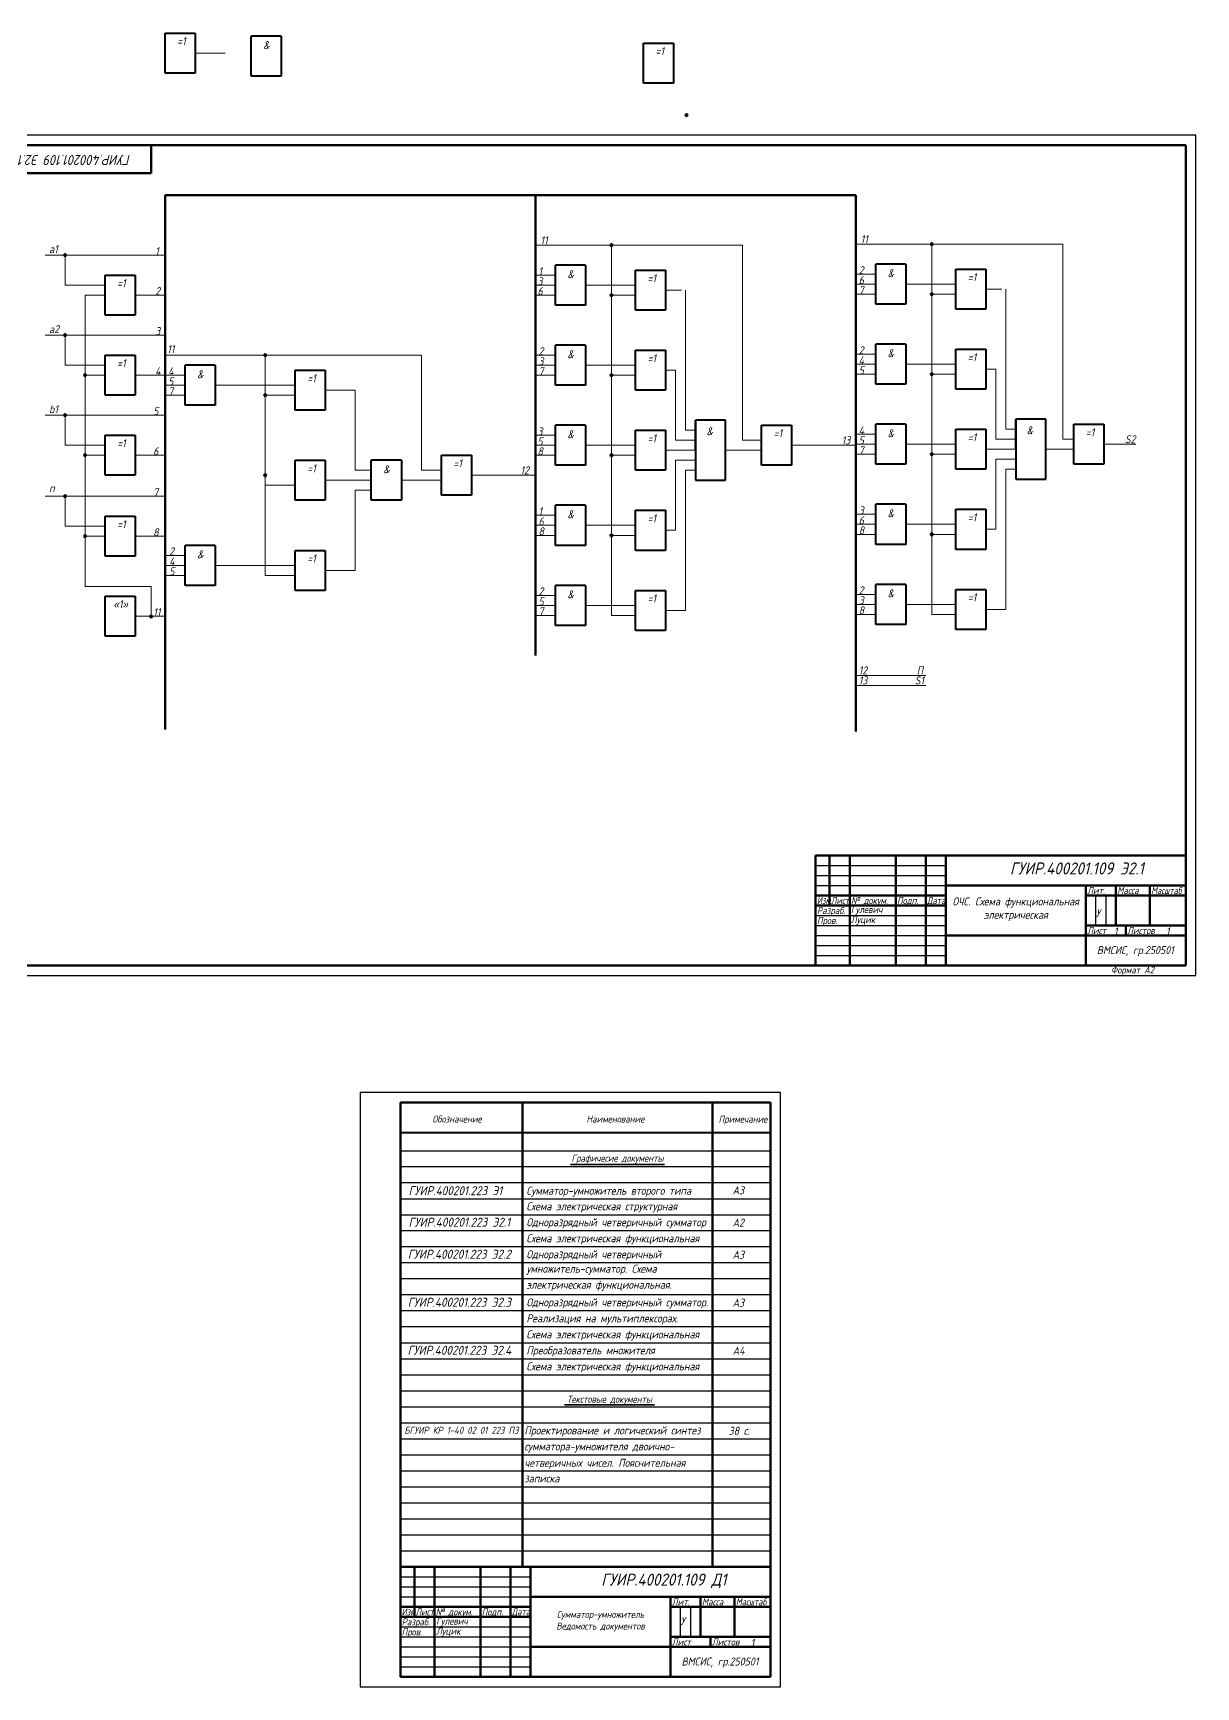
# Model space of a CAD drawing. Header units: millimetres. Extents: x 933 to 3512, y -240 to 1691.
# Drawn here: x 2931 to 3512, y -240 to 586 of the extents above; entities that cross this region are included whole.
import ezdxf

# ---------------------------------------------------------------- set-up
doc = ezdxf.new("R2010")
doc.units = ezdxf.units.MM
doc.header["$LTSCALE"] = 0.5
doc.layers.get('0').update_dxf_attribs({"lineweight": 60})
doc.layers.get('Defpoints').update_dxf_attribs({"color": 5})
doc.layers.add('4-текст', color=7, linetype='Continuous', true_color=0x00ad00)
doc.layers.add('провода', color=122, linetype='Continuous', lineweight=15)
doc.layers.add('фигуры', color=7, linetype='Continuous', lineweight=40)
doc.styles.get("Standard").update_dxf_attribs({"font": 'isocpeui.ttf', "width": 0.9})

msp = doc.modelspace()

# ---------------------------------------------------------------- linework, layer by layer
for p, q in [((2990, 516.05), (2990, 530.05)), ((2920, 516.05), (2990, 516.05)), ((3457, 160.05), (3457, 155.05)), ((3114.5, 51.5), (3299.5, 51.5)), ((3114.5, 51.5), (3114.5, -235.46)), ((3175.5, 36.5), (3175.5, 51.5)), ((3299.5, 51.5), (3299.46, -235.46)), ((3114.5, 36.5), (3299.5, 36.47)), ((3175.5, 36.5), (3175.5, -180.46)), ((3270.51, 36.48), (3270.5, -180.46)), ((3114.5, -235.46), (3299.46, -235.46)), ((3299.5, -235.46), (3114.5, -235.46))]:
    msp.add_line(p, q)
at = {"lineweight": 50}
msp.add_line((3182, 505.05), (3182, 275), dxfattribs=at)
at = {"lineweight": 60}
for p, q in [((3507, 175.05), (3322, 175.05)), ((3322, 120.05), (3322, 175.05)), ((3329, 175.05), (3329, 150.05)), ((3339, 120.05), (3339, 175.05)), ((3362, 175.05), (3362, 120.05)), ((3377, 120.05), (3377, 175.05)), ((3387, 175.05), (3387, 120.05)), ((3387, 160.05), (3507, 160.05)), ((3457, 120.05), (3457, 160.05)), ((3472, 160.05), (3472, 140.05)), ((3489, 140.05), (3489, 160.05)), ((3322, 155.05), (3387, 155.05)), ((3322, 150.05), (3387, 150.05)), ((3457, 155.05), (3507, 155.05)), ((3387, 135.05), (3507, 135.05)), ((3457, 140.05), (3507, 140.05)), ((3477, 135.05), (3477, 140.05)), ((3270.5, 36.5), (3270.5, 51.5))]:
    msp.add_line(p, q, dxfattribs=at)
at = {"lineweight": -3}
for p, q in [((3322, 170.05), (3387, 170.05)), ((3322, 165.05), (3387, 165.05)), ((3322, 160.05), (3387, 160.05)), ((3462, 140.05), (3462, 155.05)), ((3467, 155.05), (3467, 140.05)), ((3322, 145.05), (3387, 145.05)), ((3322, 140.05), (3387, 140.05)), ((3322, 135.05), (3387, 135.05)), ((3322, 130.05), (3387, 130.05)), ((3322, 125.05), (3387, 125.05))]:
    msp.add_line(p, q, dxfattribs=at)
at = {"color": 7, "linetype": 'Continuous', "lineweight": -3}
for p, q in [((3114.5, 27.46), (3299.5, 27.46)), ((3114.5, 19.5), (3299.5, 19.5)), ((3114.5, 11.5), (3299.5, 11.5)), ((3114.5, 3.5), (3299.5, 3.5)), ((3114.5, -4.5), (3299.5, -4.5)), ((3114.5, -12.46), (3299.5, -12.46)), ((3114.5, -20.46), (3299.5, -20.46)), ((3114.5, -28.46), (3299.5, -28.46)), ((3114.5, -36.46), (3299.5, -36.46)), ((3114.5, -44.46), (3299.5, -44.46)), ((3114.5, -52.46), (3299.5, -52.46)), ((3114.5, -60.46), (3299.5, -60.46)), ((3114.5, -68.46), (3299.5, -68.46)), ((3114.5, -76.46), (3299.5, -76.46)), ((3114.5, -84.46), (3299.5, -84.46)), ((3114.5, -92.46), (3299.5, -92.46)), ((3114.5, -100.46), (3299.5, -100.46)), ((3114.5, -108.46), (3299.5, -108.46)), ((3114.5, -116.46), (3299.5, -116.46)), ((3114.5, -124.46), (3299.5, -124.46)), ((3114.5, -132.46), (3299.5, -132.46)), ((3114.5, -140.46), (3299.5, -140.46)), ((3114.5, -148.46), (3299.5, -148.46)), ((3114.5, -156.46), (3299.5, -156.46)), ((3114.5, -164.46), (3299.5, -164.46)), ((3114.5, -172.46), (3299.5, -172.46)), ((3114.5, -180.46), (3299.5, -180.46)), ((3114.5, -185.46), (3179.5, -185.46)), ((3114.5, -190.46), (3179.5, -190.46)), ((3114.5, -195.46), (3179.5, -195.46)), ((3254.5, -215.46), (3254.5, -200.46)), ((3259.5, -200.46), (3259.5, -215.46)), ((3114.5, -210.46), (3179.5, -210.46)), ((3114.5, -215.46), (3179.5, -215.46)), ((3114.5, -220.46), (3179.5, -220.46)), ((3114.5, -225.46), (3179.5, -225.46)), ((3114.5, -230.46), (3179.5, -230.46))]:
    msp.add_line(p, q, dxfattribs=at)
at = {"lineweight": 35}
for p, q in [((3199.5, 20.5), (3246.5, 20.5)), ((3196.5, -99.5), (3241.5, -99.5))]:
    msp.add_line(p, q, dxfattribs=at)
at = {"color": 7, "linetype": 'Continuous', "lineweight": 60}
for p, q in [((3299.5, -180.46), (3114.5, -180.46)), ((3121.5, -180.46), (3121.5, -205.46)), ((3131.5, -235.46), (3131.5, -180.46)), ((3154.5, -180.46), (3154.5, -235.46)), ((3169.5, -235.46), (3169.5, -180.46)), ((3179.5, -180.46), (3179.5, -235.46)), ((3179.5, -195.46), (3299.5, -195.46)), ((3249.5, -235.46), (3249.5, -195.46)), ((3264.5, -195.46), (3264.5, -215.46)), ((3281.5, -215.46), (3281.5, -195.46)), ((3114.5, -200.46), (3179.5, -200.46)), ((3114.5, -205.46), (3179.5, -205.46)), ((3249.5, -200.46), (3299.5, -200.46)), ((3179.5, -220.46), (3299.5, -220.46)), ((3249.5, -215.46), (3299.5, -215.46)), ((3269.5, -220.46), (3269.5, -215.46))]:
    msp.add_line(p, q, dxfattribs=at)
at = {"color": 7, "linetype": 'Continuous'}
msp.add_line((3249.5, -195.46), (3249.5, -200.46), dxfattribs=at)
for centre in [(3257.5, 545), (3220, 480), (3380, 480.5), (2947, 475.05), (3220, 455), (3380, 455.5), (2947, 435.05), (3047, 425), (2957, 415.05), (3220, 415), (3380, 415.5), (3047, 405), (2947, 395.05), (2957, 375.05), (3220, 375), (3380, 375.5), (3047, 365), (2947, 354.55), (2957, 334.55), (3220, 335), (3380, 335.5), (2990, 294.5)]:
    msp.add_circle(centre, 0.5)
at = {"layer": 'Defpoints'}
for p, q in [((3512, 535.05), (2915, 535.05)), ((3512, 115.05), (3512, 535.05)), ((2915, 115.05), (3512, 115.05))]:
    msp.add_line(p, q, dxfattribs=at)
msp.add_lwpolyline([(3094.5, -240.5), (3304.5, -240.5), (3304.5, 56.5), (3094.5, 56.5)], close=True, dxfattribs=at)
at = {"layer": 'провода', "lineweight": 15}
for p, q in [((3012, 576), (3027, 576)), ((2997, 475.05), (2937, 475.05)), ((2947, 475.05), (2947, 460.05)), ((2947, 460.05), (2967, 460.05)), ((2982, 455.05), (2997, 455.05)), ((2997, 435.05), (2937, 435.05)), ((2947, 435.05), (2947, 420.05)), ((2947, 420.05), (2967, 420.05)), ((2982, 415.05), (2997, 415.05)), ((3077, 407.5), (3092, 407.5)), ((2997, 395.05), (2937, 395.05)), ((2947, 395.05), (2947, 380.05)), ((2947, 380.05), (2967, 380.05)), ((2982, 375.05), (2997, 375.05)), ((3150, 365), (3165, 365)), ((3077, 362.5), (3100, 362.5)), ((2997, 354.55), (2937, 354.55)), ((2947, 354.55), (2947, 339.55)), ((2947, 339.55), (2967, 339.55)), ((2982, 334.55), (2997, 334.55)), ((3077, 317.5), (3092, 317.5)), ((2982, 294.55), (2997, 294.55))]:
    msp.add_line(p, q, dxfattribs=at)
at = {"layer": 'провода'}
for p, q in [((3182, 480), (3252.5, 480)), ((3220, 480), (3220, 300)), ((3252.5, 480), (3285.5, 480)), ((3285.5, 480), (3285.5, 382.5)), ((3342, 480.5), (3412.5, 480.5)), ((3380, 480.5), (3380, 300.5)), ((3412.5, 480.5), (3445.5, 480.5)), ((3445.5, 480.5), (3445.5, 383)), ((3192, 465), (3182, 465)), ((3352, 465.5), (3342, 465.5)), ((2957, 455.05), (2967, 455.05)), ((2957, 309.5), (2957, 455)), ((3192, 460), (3182, 460)), ((3192, 455), (3182, 455)), ((3207, 460), (3232, 460)), ((3232, 455), (3220, 455)), ((3247, 457.5), (3255, 457.5)), ((3257, 457.5), (3257, 387.5)), ((3352, 460.5), (3342, 460.5)), ((3352, 455.5), (3342, 455.5)), ((3367, 460.5), (3392, 460.5)), ((3392, 455.5), (3380, 455.5)), ((3407, 458), (3415, 458)), ((3417, 458), (3417, 388)), ((2997, 425.05), (3047, 425.05)), ((3047, 425), (3047, 315)), ((3047, 425), (3125, 425)), ((3125, 425), (3125, 367.5)), ((3192, 425), (3182, 425)), ((3352, 425.5), (3342, 425.5)), ((2957, 415.05), (2967, 415.05)), ((3007, 415), (2997, 415)), ((3192, 420), (3182, 420)), ((3192, 415), (3182, 415)), ((3207, 420), (3232, 420)), ((3232, 415), (3220, 415)), ((3247, 417.5), (3252, 417.5)), ((3252, 417.5), (3252, 382.5)), ((3352, 420.5), (3342, 420.5)), ((3352, 415.5), (3342, 415.5)), ((3367, 420.5), (3392, 420.5)), ((3392, 415.5), (3380, 415.5)), ((3407, 418), (3412, 418)), ((3412, 418), (3412, 383)), ((3007, 410), (2997, 410)), ((3007, 405), (2997, 405)), ((3022, 410), (3062, 410)), ((3047, 405), (3062, 405)), ((3092, 407.5), (3092, 367.5)), ((3192, 385), (3182, 385)), ((3252, 382.5), (3262, 382.5)), ((3257, 387.5), (3262, 387.5)), ((3285.5, 382.5), (3295, 382.5)), ((3352, 385.5), (3342, 385.5)), ((3352, 380.5), (3342, 380.5)), ((3367, 380.5), (3392, 380.5)), ((3412, 383), (3422, 383)), ((3417, 388), (3422, 388)), ((3445.5, 383), (3451, 383)), ((3466, 380.5), (3482, 380.5)), ((2957, 375.05), (2967, 375.05)), ((3192, 380), (3182, 380)), ((3192, 375), (3182, 375)), ((3207, 380), (3232, 380)), ((3232, 375), (3220, 375)), ((3247, 377.5), (3262, 377.5)), ((3252, 337.5), (3252, 372.5)), ((3252, 372.5), (3262, 372.5)), ((3277, 377.5), (3295, 377.5)), ((3310, 380), (3342, 380)), ((3352, 375.5), (3342, 375.5)), ((3392, 375.5), (3380, 375.5)), ((3407, 378), (3422, 378)), ((3412, 338), (3412, 373)), ((3412, 373), (3422, 373)), ((3437, 378), (3451, 378)), ((3092, 367.5), (3100, 367.5)), ((3125, 367.5), (3135, 367.5)), ((3165, 365), (3182, 365)), ((3257, 297.5), (3257, 367.5)), ((3257, 367.5), (3262, 367.5)), ((3417, 298), (3417, 368)), ((3417, 368), (3422, 368)), ((3047, 360), (3062, 360)), ((3092, 317.5), (3092, 357.5)), ((3092, 357.5), (3100, 357.5)), ((3115, 362.5), (3135, 362.5)), ((3192, 345), (3182, 345)), ((3192, 340), (3182, 340)), ((3207, 340), (3232, 340)), ((3352, 345.5), (3342, 345.5)), ((3352, 340.5), (3342, 340.5)), ((3367, 340.5), (3392, 340.5)), ((2957, 334.55), (2967, 334.55)), ((3192, 335), (3182, 335)), ((3232, 335), (3220, 335)), ((3247, 337.5), (3252, 337.5)), ((3352, 335.5), (3342, 335.5)), ((3392, 335.5), (3380, 335.5)), ((3407, 338), (3412, 338)), ((3007, 325), (2997, 325)), ((3007, 320), (2997, 320)), ((3007, 315), (2997, 315)), ((3022, 320), (3062, 320)), ((3047, 315), (3062, 315)), ((2990, 309.5), (2957, 309.5)), ((2990, 307), (2990, 309.5)), ((2990, 294.5), (2990, 307)), ((2990, 307), (2990, 307)), ((3192, 305), (3182, 305)), ((3192, 300), (3182, 300)), ((3207, 300), (3232, 300)), ((3220, 300), (3220, 295)), ((3352, 305.5), (3342, 305.5)), ((3352, 300.5), (3342, 300.5)), ((3367, 300.5), (3392, 300.5)), ((3380, 300.5), (3380, 295.5)), ((3407, 298), (3417, 298)), ((3192, 295), (3182, 295)), ((3220, 295), (3232, 295)), ((3247, 297.5), (3257, 297.5)), ((3352, 295.5), (3342, 295.5)), ((3380, 295.5), (3392, 295.5)), ((3342, 265), (3377, 265)), ((3342, 260), (3377, 260))]:
    msp.add_line(p, q, dxfattribs=at)
at = {"layer": 'фигуры', "lineweight": 40}
for p, q in [((2997, 586), (3012, 586)), ((2997, 566), (2997, 586)), ((3012, 586), (3012, 575)), ((3040, 564.5), (3040, 584.5)), ((3055, 584.5), (3040, 584.5)), ((3055, 584.5), (3055, 564.5)), ((3236, 581), (3251, 581)), ((3236, 561), (3236, 581)), ((3251, 581), (3251, 570)), ((3012, 575), (3012, 566)), ((3012, 566), (2997, 566)), ((3055, 564.5), (3040, 564.5)), ((3251, 570), (3251, 561)), ((3251, 561), (3236, 561)), ((2967, 465.05), (2982, 465.05)), ((2967, 445.05), (2967, 465.05)), ((2982, 465.05), (2982, 454.05)), ((3192, 450), (3192, 470)), ((3207, 470), (3192, 470)), ((3207, 470), (3207, 450)), ((3232, 467.5), (3247, 467.5)), ((3232, 447.5), (3232, 467.5)), ((3352, 450.5), (3352, 470.5)), ((3367, 470.5), (3352, 470.5)), ((3367, 470.5), (3367, 450.5)), ((3392, 468), (3407, 468)), ((3392, 448), (3392, 468)), ((2982, 454.05), (2982, 445.05)), ((3207, 450), (3192, 450)), ((3247, 447.5), (3232, 447.5)), ((3367, 450.5), (3352, 450.5)), ((3407, 448), (3392, 448)), ((2982, 445.05), (2967, 445.05)), ((3192, 410), (3192, 430)), ((3207, 430), (3192, 430)), ((3207, 430), (3207, 410)), ((3352, 410.5), (3352, 430.5)), ((3367, 430.5), (3352, 430.5)), ((3367, 430.5), (3367, 410.5)), ((2967, 425.05), (2982, 425.05)), ((2967, 405.05), (2967, 425.05)), ((2982, 425.05), (2982, 414.05)), ((3232, 427.5), (3247, 427.5)), ((3232, 407.5), (3232, 427.5)), ((3232, 427.5), (3247, 427.5)), ((3232, 407.5), (3232, 427.5)), ((3392, 428), (3407, 428)), ((3392, 408), (3392, 428)), ((3392, 428), (3407, 428)), ((3392, 408), (3392, 428)), ((2982, 414.05), (2982, 405.05)), ((3007, 400), (3007, 420)), ((3022, 420), (3007, 420)), ((3022, 420), (3022, 400)), ((3062, 417.5), (3077, 417.5)), ((3062, 397.5), (3062, 417.5)), ((3077, 417.5), (3077, 406.5)), ((2982, 405.05), (2967, 405.05)), ((3077, 406.5), (3077, 397.5)), ((3207, 410), (3192, 410)), ((3247, 407.5), (3232, 407.5)), ((3247, 407.5), (3232, 407.5)), ((3367, 410.5), (3352, 410.5)), ((3407, 408), (3392, 408)), ((3407, 408), (3392, 408)), ((3022, 400), (3007, 400)), ((3077, 397.5), (3062, 397.5)), ((3192, 370), (3192, 390)), ((3207, 390), (3192, 390)), ((3207, 390), (3207, 370)), ((3295, 390), (3310, 390)), ((3295, 370), (3295, 390)), ((3310, 390), (3310, 379)), ((3352, 370.5), (3352, 390.5)), ((3367, 390.5), (3352, 390.5)), ((3367, 390.5), (3367, 370.5)), ((3451, 390.5), (3466, 390.5)), ((3451, 370.5), (3451, 390.5)), ((3466, 390.5), (3466, 379.5)), ((2967, 385.05), (2982, 385.05)), ((2967, 365.05), (2967, 385.05)), ((2982, 385.05), (2982, 374.05)), ((3232, 387.5), (3247, 387.5)), ((3232, 367.5), (3232, 387.5)), ((3232, 387.5), (3247, 387.5)), ((3232, 367.5), (3232, 387.5)), ((3392, 388), (3407, 388)), ((3392, 368), (3392, 388)), ((3392, 388), (3407, 388)), ((3392, 368), (3392, 388)), ((2982, 374.05), (2982, 365.05)), ((3062, 372.5), (3077, 372.5)), ((3062, 352.5), (3062, 372.5)), ((3077, 372.5), (3077, 361.5)), ((3100, 352.5), (3100, 372.5)), ((3115, 372.5), (3100, 372.5)), ((3115, 372.5), (3115, 352.5)), ((3135, 375), (3150, 375)), ((3135, 355), (3135, 375)), ((3150, 375), (3150, 364)), ((3310, 379), (3310, 370)), ((3466, 379.5), (3466, 370.5)), ((2982, 365.05), (2967, 365.05)), ((3150, 364), (3150, 355)), ((3207, 370), (3192, 370)), ((3247, 367.5), (3232, 367.5)), ((3247, 367.5), (3232, 367.5)), ((3310, 370), (3295, 370)), ((3367, 370.5), (3352, 370.5)), ((3407, 368), (3392, 368)), ((3407, 368), (3392, 368)), ((3466, 370.5), (3451, 370.5)), ((3077, 361.5), (3077, 352.5)), ((3077, 352.5), (3062, 352.5)), ((3115, 352.5), (3100, 352.5)), ((3150, 355), (3135, 355)), ((3192, 330), (3192, 350)), ((3207, 350), (3192, 350)), ((3207, 350), (3207, 330)), ((3232, 347.5), (3247, 347.5)), ((3232, 327.5), (3232, 347.5)), ((3232, 347.5), (3247, 347.5)), ((3232, 327.5), (3232, 347.5)), ((3352, 330.5), (3352, 350.5)), ((3367, 350.5), (3352, 350.5)), ((3367, 350.5), (3367, 330.5)), ((3392, 348), (3407, 348)), ((3392, 328), (3392, 348)), ((3392, 348), (3407, 348)), ((3392, 328), (3392, 348)), ((2967, 344.55), (2982, 344.55)), ((2967, 324.55), (2967, 344.55)), ((2982, 344.55), (2982, 333.55)), ((2982, 333.55), (2982, 324.55)), ((2982, 324.55), (2967, 324.55)), ((3007, 310), (3007, 330)), ((3022, 330), (3007, 330)), ((3022, 330), (3022, 310)), ((3062, 327.5), (3077, 327.5)), ((3062, 307.5), (3062, 327.5)), ((3077, 327.5), (3077, 316.5)), ((3207, 330), (3192, 330)), ((3247, 327.5), (3232, 327.5)), ((3247, 327.5), (3232, 327.5)), ((3367, 330.5), (3352, 330.5)), ((3407, 328), (3392, 328)), ((3407, 328), (3392, 328)), ((3077, 316.5), (3077, 307.5)), ((3022, 310), (3007, 310)), ((3077, 307.5), (3062, 307.5)), ((3192, 290), (3192, 310)), ((3207, 310), (3192, 310)), ((3207, 310), (3207, 290)), ((3232, 307.5), (3247, 307.5)), ((3232, 287.5), (3232, 307.5)), ((3352, 290.5), (3352, 310.5)), ((3367, 310.5), (3352, 310.5)), ((3367, 310.5), (3367, 290.5)), ((3392, 308), (3407, 308)), ((3392, 288), (3392, 308)), ((2967, 304.55), (2982, 304.55)), ((2967, 284.55), (2967, 304.55)), ((2982, 304.55), (2982, 293.55)), ((2982, 293.55), (2982, 284.55)), ((3207, 290), (3192, 290)), ((3367, 290.5), (3352, 290.5)), ((2982, 284.55), (2967, 284.55)), ((3247, 287.5), (3232, 287.5)), ((3407, 288), (3392, 288))]:
    msp.add_line(p, q, dxfattribs=at)
at = {"layer": 'фигуры', "lineweight": 60}
for p, q in [((2920, 530.05), (3492, 530.05)), ((3492, 530.05), (3507, 530.05)), ((3507, 530.05), (3507, 120.05)), ((3507, 120.05), (2920, 120.05))]:
    msp.add_line(p, q, dxfattribs=at)
at = {"layer": 'фигуры', "lineweight": 50}
for p, q in [((2997, 505.05), (2997, 238)), ((2997, 505.05), (3342, 505.05)), ((3342, 505.05), (3342, 237))]:
    msp.add_line(p, q, dxfattribs=at)
at = {"layer": 'фигуры'}
for p, q in [((3247, 467.5), (3247, 447.5)), ((3407, 468), (3407, 448)), ((3247, 427.5), (3247, 407.5)), ((3407, 428), (3407, 408)), ((3262, 377.5), (3262, 392.5)), ((3262, 392.5), (3262, 377.5)), ((3277, 392.5), (3262, 392.5)), ((3277, 362.5), (3277, 392.5)), ((3422, 378), (3422, 393)), ((3422, 393), (3422, 378)), ((3437, 393), (3422, 393)), ((3437, 363), (3437, 393)), ((3247, 387.5), (3247, 367.5)), ((3407, 388), (3407, 368)), ((3262, 377.5), (3262, 362.5)), ((3422, 378), (3422, 363)), ((3262, 362.5), (3277, 362.5)), ((3422, 363), (3437, 363)), ((3247, 347.5), (3247, 327.5)), ((3407, 348), (3407, 328)), ((3247, 307.5), (3247, 287.5)), ((3407, 308), (3407, 288))]:
    msp.add_line(p, q, dxfattribs=at)

# ---------------------------------------------------------------- texts
at = {"lineweight": -3, "width": 0.9}
msp.add_text('Формат А2', height=3.5, dxfattribs=at).set_placement((3469.6, 116.05))
at = {"color": 7, "linetype": 'Continuous', "width": 0.9}
for s, p in [('Обозначение', (3130.5, 41.55)), ('Наименование', (3207.5, 41.55)), ('Примечание', (3273.5, 41.5))]:
    msp.add_text(s, height=3.5, dxfattribs=at).set_placement(p)
at = {"color": 7, "linetype": 'Continuous', "lineweight": -3}
for s, width, p in [('Лит.', 0.9, (3250.17, -199.76)), ('Масса', 0.9, (3265.17, -199.76)), ('Масштаб', 0.8, (3282.17, -199.76)), ('Изм.', 0.7, (3115.17, -204.76)), ('Разраб.', 0.9, (3115.17, -209.76)), ('Лист', 0.75, (3122.17, -204.76)), ('№ докум.', 0.9, (3132.17, -204.76)), ('Подп.', 0.9, (3155.17, -204.76)), ('Дата', 0.75, (3170.17, -204.76)), ('Пров.', 0.9, (3115.17, -214.76)), ('Лист', 0.9, (3250.17, -219.76)), ('Листов', 0.9, (3270.17, -219.76))]:
    msp.add_text(s, height=3.5, dxfattribs=dict(at, width=width)).set_placement(p)
at = {"insert": (3372.5, 269.5), "char_height": 4, "attachment_point": 1}
msp.add_mtext('П', dxfattribs=at)
at = {"attachment_point": 1}
for s, width, heights, insert, char_height in [('\\pxqc;ОЧС. Схема функциональная электрическая', 70, [0], (3387, 154.05), 4), ('\\pxqc;Графичесие документы', 95.0049, [0], (3175.5, 25.5), 3.5), ('\\pxqc;Текстовые документы', 95.0049, [0], (3171.5, -94.95), 3.5), ('\\pxqc;Сумматор-умножитель\\PВедомость документов', 70.0392, [37.17], (3179.5, -202.5), 3.5)]:
    msp.add_mtext_dynamic_manual_height_columns(s, width=width, gutter_width=20, heights=heights, dxfattribs=dict(at, insert=insert, char_height=char_height))
at = {"layer": '4-текст', "lineweight": -3}
for s, width, p in [('Лит.', 0.9, (3457.67, 155.75)), ('Масса', 0.9, (3472.67, 155.75)), ('Масштаб', 0.8, (3489.67, 155.75)), ('Изм.', 0.7, (3322.67, 150.75)), ('Разраб.', 0.9, (3322.67, 145.75)), ('Лист', 0.75, (3329.67, 150.75)), ('№ докум.', 0.9, (3339.67, 150.75)), ('Подп.', 0.9, (3362.67, 150.75)), ('Дата', 0.75, (3377.67, 150.75)), ('Пров.', 0.9, (3322.67, 140.75)), ('Лист', 0.9, (3457.67, 135.75)), ('Листов', 0.9, (3477.67, 135.75))]:
    msp.add_text(s, height=3.5, dxfattribs=dict(at, width=width)).set_placement(p)
at = {"layer": 'провода', "width": 0.9}
for s, p in [('У', (3462, 144.25)), ('1', (3471, 135.05)), ('1', (3497, 135.05)), ('У', (3254.5, -209.5)), ('1', (3289.5, -220.5))]:
    msp.add_text(s, height=4, dxfattribs=at).set_placement(p)
at = {"layer": 'провода', "insert": (2924, 522.55), "char_height": 5, "attachment_point": 6, "rotation": 180}
msp.add_mtext_dynamic_manual_height_columns('ГУИР.400201.109 Э2.1', width=70, gutter_width=20, heights=[0], dxfattribs=at)
at = {"layer": 'провода'}
for s, width, heights, insert, char_height, attachment_point in [('ГУИР.400201.109 Э2.1', 84, [0], (3486, 168.55), 6, 6), ('Гулевич', 23, [0], (3339.57, 149.73), 3.5, 1), ('ВМСИС, гр.250501', 50, [0], (3462.5, 129.7), 4, 1), ('\\pxqc;ГУИР.400201.223 Э1', 111, [14.67], (3197.5, 7.5), 4.5, 6), ('Сумматор-умножитель второго типа', 95.0045, [0], (3177.5, 9.5), 4, 1), ('А3', 95.0045, [0], (3280.5, 9.7), 4, 1), ('Схема электрическая структурная', 95.0045, [0], (3177.5, 1.7), 4, 1), ('\\pxqc;ГУИР.400201.223 Э2.1', 111, [14.67], (3199.5, -8.25), 4.5, 6), ('Одноразрядный четверичный сумматор', 95.0045, [0], (3177.5, -6.3), 4, 1), ('А2', 95.0045, [0], (3280.5, -6.5), 4, 1), ('Схема электрическая функциональная', 95.0045, [0], (3177.5, -14.3), 4, 1), ('\\pxqc;ГУИР.400201.223 Э2.2', 111, [14.67], (3199.5, -24.25), 4.5, 6), ('Одноразрядный четверичный ', 95.0045, [21.4], (3177.5, -22.3), 4, 1), ('А3', 95.0045, [0], (3280.5, -22.5), 4, 1), ('умножитель-сумматор. Схема', 95, [0], (3177.5, -29.5), 4, 1), ('электрическая функциональная.', 95, [0], (3177.5, -37.5), 4, 1), ('\\pxqc;ГУИР.400201.223 Э2.3', 111, [14.67], (3199.5, -48.25), 4.5, 6), ('Одноразрядный четверичный сумматор.', 95.0045, [0], (3177.5, -46.3), 4, 1), ('А3', 95.0045, [0], (3280.5, -46.5), 4, 1), ('Реализация на мультиплексорах.', 95.0045, [0], (3177.5, -54.3), 4, 1), ('Схема электрическая функциональная', 95.0045, [0], (3177.5, -62.3), 4, 1), ('\\pxqc;ГУИР.400201.223 Э2.4', 111, [14.67], (3199.5, -72.25), 4.5, 6), ('Преобразователь множителя', 95.0045, [0], (3177.5, -70.3), 4, 1), ('А4', 95.0045, [0], (3280.5, -70.5), 4, 1), ('Схема электрическая функциональная', 95.0045, [0], (3177.5, -78.3), 4, 1), ('\\pxqc;БГУИР КР 1-40 02 01 223 ПЗ', 111, [14.67], (3200.5, -112.25), 3.5, 6), ('Проектирование и логический синтез', 95.0045, [0], (3176.5, -110.3), 4, 1), ('38 с.', 95.0045, [0], (3278.5, -110.5), 4, 1), ('сумматора-умножителя двоично-', 95.0045, [0], (3176.5, -118.3), 4, 1), ('четверичных чисел. Пояснительная ', 95.0045, [0], (3176.5, -126.5), 4, 1), ('записка', 95.0045, [0], (3176.5, -134.3), 4, 1), ('ГУИР.400201.109 Д1', 78, [0], (3277.5, -187.5), 6, 6), ('Гулевич', 23, [0], (3132.37, -205.85), 3.5, 1), ('ВМСИС, гр.250501', 50, [0], (3255, -225.8), 4, 1)]:
    msp.add_mtext_dynamic_manual_height_columns(s, width=width, gutter_width=20, heights=heights, dxfattribs=dict(at, insert=insert, char_height=char_height, attachment_point=attachment_point))
at = {"layer": 'фигуры', "width": 0.9}
for s, p in [('=1', (3003, 580)), ('&', (3046, 578)), ('=1', (3242, 575)), ('a1', (2939, 476.05)), ('1', (2992, 475.05)), ('=1', (2973, 459.05)), ('&', (3198, 463.5)), ('=1', (3238, 461.5)), ('&', (3358, 464)), ('=1', (3398, 462)), ('2', (2992, 455.05)), ('а2', (2939, 436.05)), ('3', (2992, 435.05)), ('11', (2998, 426.05)), ('=1', (2973, 419.05)), ('&', (3198, 423.5)), ('=1', (3238, 421.5)), ('=1', (3238, 421.5)), ('&', (3358, 424)), ('=1', (3398, 422)), ('=1', (3398, 422)), ('4', (2992, 415.05)), ('&', (3013, 413.5)), ('=1', (3068, 411.5)), ('b1', (2939, 396.05)), ('5', (2991, 395.05)), ('&', (3267.5, 385)), ('&', (3427.5, 385.5)), ('=1', (3457, 384.5)), ('=1', (2973, 379.05)), ('&', (3198, 383.5)), ('=1', (3238, 381.5)), ('=1', (3238, 381.5)), ('=1', (3301, 384)), ('&', (3358, 384)), ('=1', (3398, 382)), ('=1', (3398, 382)), ('6', (2991, 375.05)), ('=1', (3141, 369)), ('=1', (3068, 366.5)), ('&', (3106, 366)), ('п', (2939, 356.55)), ('7', (2991, 354.55)), ('&', (3198, 343.5)), ('&', (3358, 344)), ('=1', (2973, 338.55)), ('=1', (3238, 341.5)), ('=1', (3238, 341.5)), ('=1', (3398, 342)), ('=1', (3398, 342)), ('8', (2991, 334.55)), ('&', (3013, 323.5)), ('=1', (3068, 321.5)), ('&', (3198, 303.5)), ('&', (3358, 304)), ('=1', (3398, 302)), ('«1»', (2971, 298.55)), ('11', (2991, 294.55)), ('=1', (3238, 301.5))]:
    msp.add_text(s, height=4, dxfattribs=at).set_placement(p)
at = {"layer": 'фигуры', "attachment_point": 1}
for s, width, insert, char_height in [('11', 0.5, (3184.5, 484.5), 4), ('11', 0.5, (3344.5, 485), 4), ('7', 0.5, (3183.5, 419), 4), ('4', 0.5, (3343.5, 389.5), 4), ('8', 0.5, (3183.5, 339), 4), ('5', 0.5, (2999, 319), 4), ('7', 0.5, (3183.5, 299), 4), ('Луцик', 0.1828, (3339.61, 144.74), 3.5), ('Луцик', 0.1828, (3132.41, -210.84), 3.5)]:
    msp.add_mtext_dynamic_manual_height_columns(s, width=width, gutter_width=20, heights=[0], dxfattribs=dict(at, insert=insert, char_height=char_height))
at = {"layer": 'фигуры', "char_height": 4, "attachment_point": 1}
for s, insert in [('3', (3183, 464)), ('1', (3183.5, 469)), ('2', (3343.5, 469.5)), ('6', (3343.5, 464.5)), ('6', (3183, 459)), ('7', (3343.5, 459.5)), ('2', (3183.5, 429)), ('3', (3183.5, 424)), ('2', (3343.5, 429.5)), ('4', (3343.5, 424.5)), ('5', (2998.5, 414)), ('4', (2998.5, 419)), ('5', (3343.5, 419.5)), ('7', (2998.5, 409)), ('3', (3183, 389)), ('5', (3183, 384)), ('13', (3335, 384.5)), ('5', (3343.5, 384.5)), ('S2', (3476.5, 385)), ('8', (3183, 379)), ('7', (3343.5, 379.5)), ('12', (3174.5, 369.5)), ('1', (3183.5, 349)), ('3', (3343.5, 349.5)), ('6', (3183.5, 344)), ('6', (3343.5, 344.5)), ('8', (3343.5, 339.5)), ('2', (2999, 329)), ('4', (2999, 324)), ('2', (3183.5, 309)), ('2', (3343.5, 309.5)), ('5', (3183.5, 304)), ('3', (3343.5, 304.5)), ('8', (3343.5, 299.5)), ('12', (3343.5, 269.5)), ('13', (3343.5, 264.5)), ('S1', (3371.5, 264.5))]:
    msp.add_mtext(s, dxfattribs=dict(at, insert=insert))

doc.saveas('drawing.dxf')
